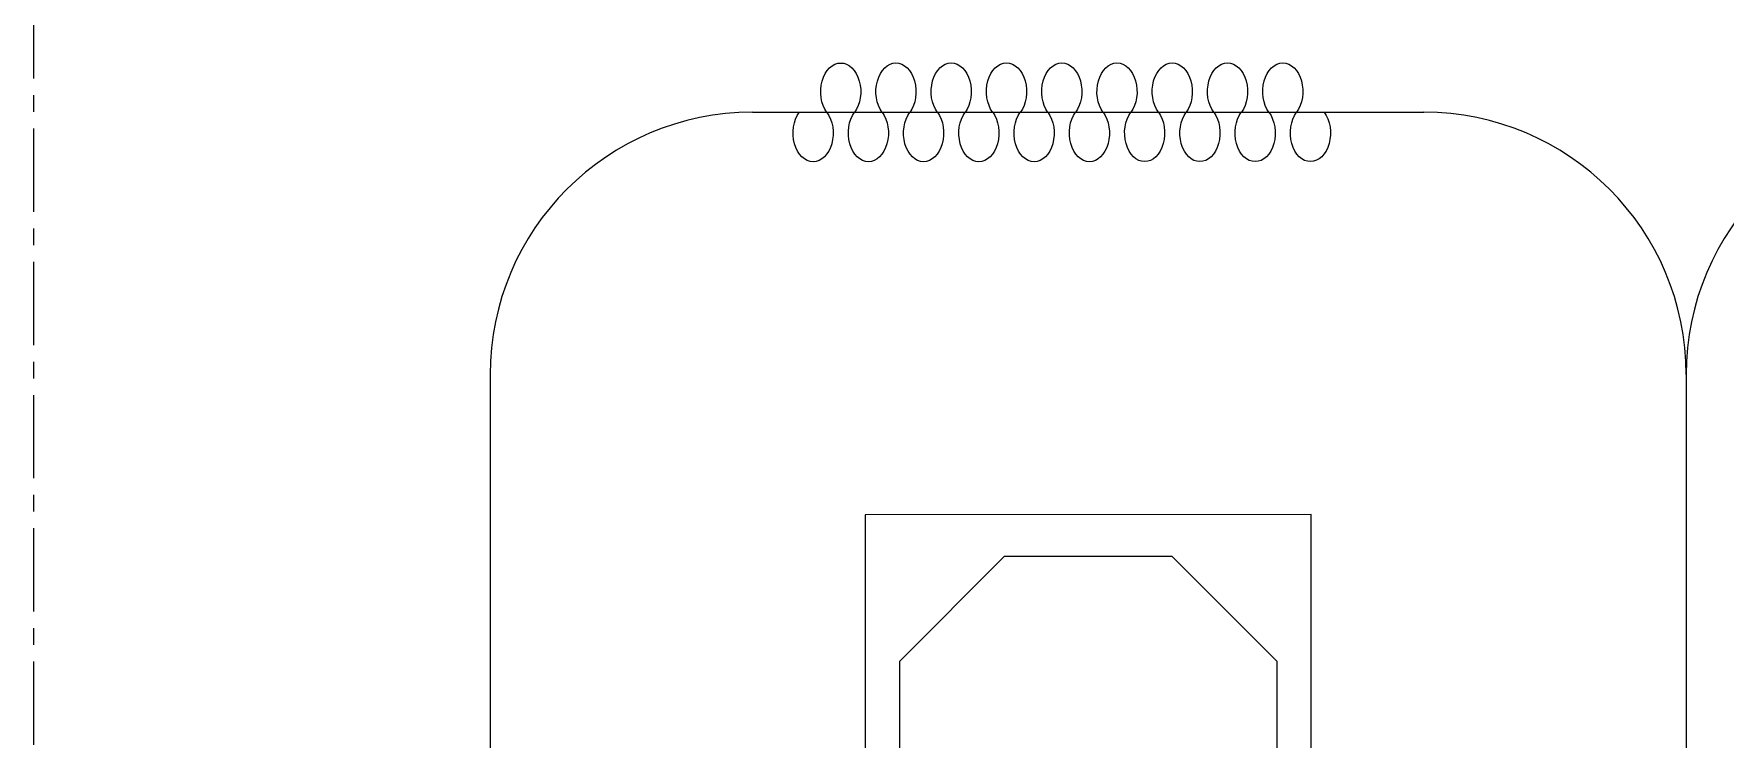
# Model space of a CAD drawing. Header units: millimetres. Extents: x 26027 to 581921, y 7230 to 233891.
# Drawn here: x 516799 to 520023, y 187860 to 189205 of the extents above; entities that cross this region are included whole.
import ezdxf

# ---------------------------------------------------------------- set-up
doc = ezdxf.new("R2010")
doc.units = ezdxf.units.MM
doc.header["$LTSCALE"] = 5
doc.linetypes.add('CENTER', pattern=[50.8, 31.75, -6.35, 6.35, -6.35])
doc.layers.get('0').update_dxf_attribs({"color": 252})
doc.layers.add('axes', color=252, linetype='Continuous')
doc.layers.add('Medical Equipment and Furniture', color=252, linetype='Continuous', lineweight=0)
doc.layers.add('Medical Equipment and Furniture1', color=252, linetype='Continuous', lineweight=5)

# ---------------------------------------------------------------- blocks, each defined once
blk = doc.blocks.new('HF16786E-P')
at = {"layer": 'Medical Equipment and Furniture1'}
for p, q in [((0, 0.425), (-2.14, 0.425)), ((-2.14, 0.425), (-2.14, -0.425)), ((-1.86, 0.36), (-2.06, 0.16)), ((-0.28, 0.36), (-1.86, 0.36)), ((-2.06, 0.16), (-2.06, -0.16)), ((-2.06, -0.16), (-1.86, -0.36)), ((-1.86, -0.36), (-0.28, -0.36)), ((-2.14, -0.425), (0, -0.425))]:
    blk.add_line(p, q, dxfattribs=at)
blk = doc.blocks.new('CURTAIN')
for centre, start, end in [((-0.3386, 0.0395), 313.5684, 226.4316), ((-0.1881, 0.0395), 313.5684, 226.4316), ((-0.0376, 0.0395), 313.5684, 226.4316), ((0.1129, 0.0395), 313.5684, 226.4316), ((0.2633, 0.0395), 313.5684, 226.4316), ((0.4138, 0.0395), 313.5684, 226.4316), ((0.5643, 0.0395), 313.5684, 226.4316), ((0.7148, 0.0395), 313.5684, 226.4316), ((0.8653, 0.0395), 313.5684, 226.4316), ((0.0376, -0.0395), 133.5684, 46.4316), ((0.1881, -0.0395), 133.5684, 46.4316), ((0.3386, -0.0395), 133.5684, 46.4316), ((0.4891, -0.0395), 133.5684, 46.4316), ((0.6396, -0.0395), 133.5684, 46.4316), ((0.79, -0.0395), 133.5684, 46.4316), ((0.9405, -0.0395), 133.5684, 46.4316), ((-0.4138, -0.0395), 133.5684, 46.4316), ((-0.2633, -0.0395), 133.5684, 46.4316), ((-0.1129, -0.0395), 133.5684, 46.4316)]:
    blk.add_arc(centre, 0.0546, start, end)

msp = doc.modelspace()

# ---------------------------------------------------------------- linework, layer by layer
at = {"layer": 'axes', "linetype": 'CENTER', "lineweight": 0}
msp.add_line((516798.8, 120285.6, 0), (516798.8, 205820.3, 0), dxfattribs=at)
at = {"layer": 'Medical Equipment and Furniture'}
for p, q in [((518168.6, 189055.3, 0), (519448.6, 189055.3, 0)), ((517668.6, 188555.3, 0), (517668.6, 186055.3, 0)), ((519948.6, 188555.3, 0), (519948.6, 186055.3, 0))]:
    msp.add_line(p, q, dxfattribs=at)
for centre, start, end in [((518168.6, 188555.3, 0), 90, 180), ((519448.6, 188555.3, 0), 0, 90), ((520448.6, 188555.3, 0), 90, 180)]:
    msp.add_arc(centre, 500, start, end, dxfattribs=at)

# ---------------------------------------------------------------- block references
at = {"layer": 'Medical Equipment and Furniture', "extrusion": (-6.38299e-11, 1.26698e-09, -1), "xscale": 699.9999999767327, "yscale": 1000, "zscale": 1000, "rotation": 359.9859298881509}
msp.add_blockref('CURTAIN', (-518942.6, 189055.3, 0), dxfattribs=at)
at = {"layer": 'Medical Equipment and Furniture', "lineweight": 0, "xscale": 1000, "yscale": 1000, "zscale": 1000, "rotation": 270.0149936594165}
msp.add_blockref('HF16786E-P', (518809.2, 186148.3, 0), dxfattribs=at)

doc.saveas('drawing.dxf')
